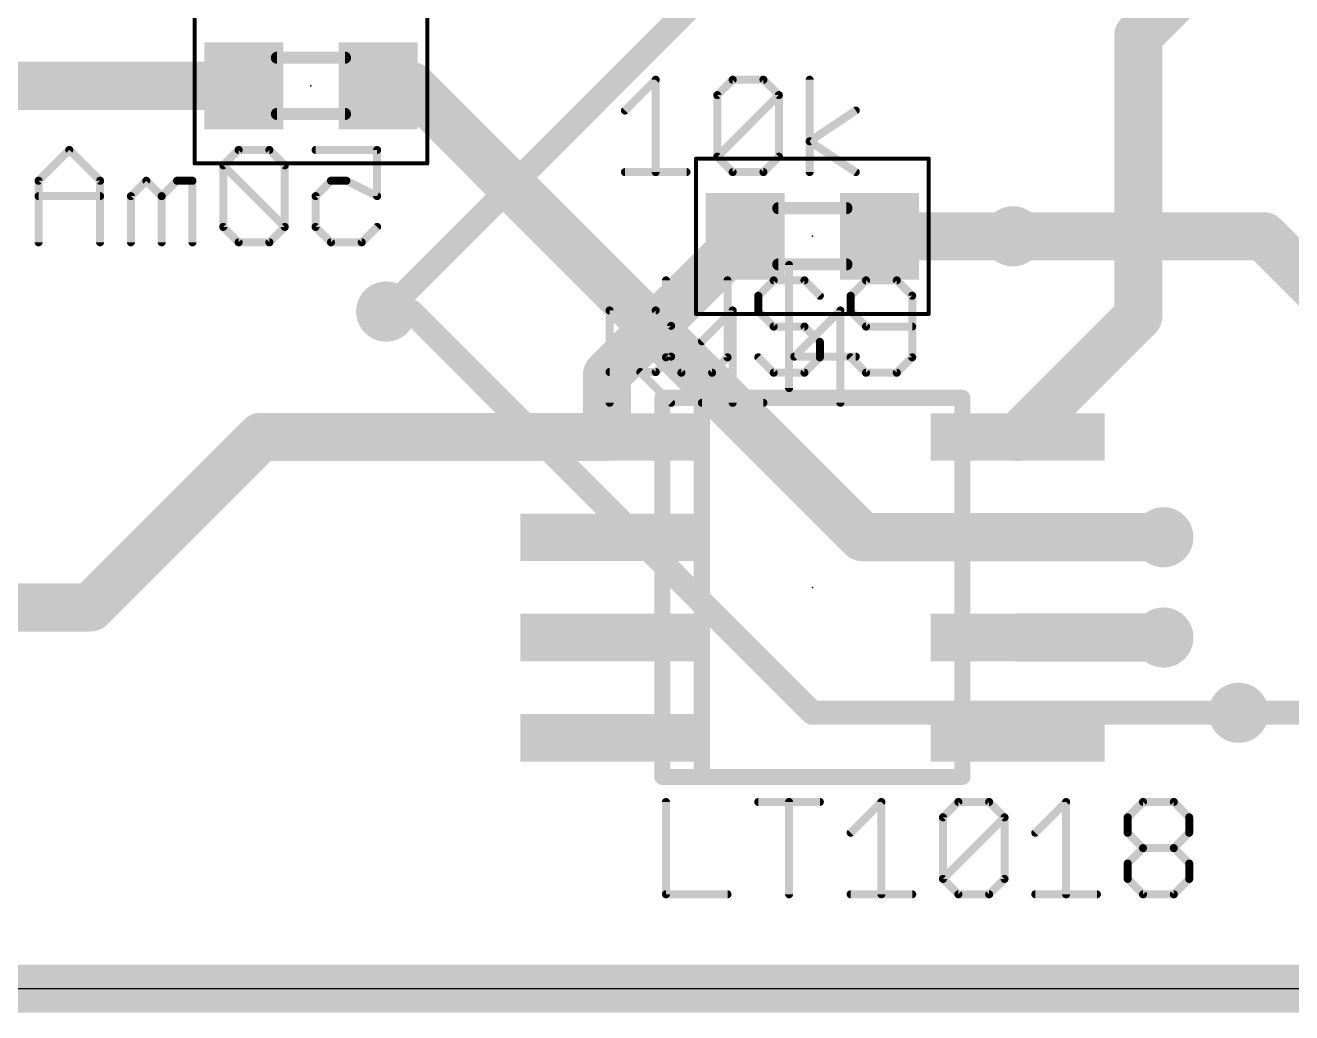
# Model space of a CAD drawing. Extents: x -0.3 to 57.5, y -11.6 to 53.6.
# Drawn here: x 15.43 to 31.47, y -0.3 to 12.2 of the extents above; entities that cross this region are included whole.
import ezdxf

# ---------------------------------------------------------------- set-up
doc = ezdxf.new("R2010")
doc.units = 0
for name, color, linetype in [('1', 14, 'CONTINUOUS'), ('16', 174, 'CONTINUOUS'), ('18', 94, 'CONTINUOUS'), ('20', 178, 'CONTINUOUS'), ('21', 251, 'CONTINUOUS'), ('23', 178, 'CONTINUOUS'), ('24', 178, 'CONTINUOUS'), ('25', 251, 'CONTINUOUS'), ('27', 251, 'CONTINUOUS'), ('28', 251, 'CONTINUOUS'), ('39', 14, 'CONTINUOUS'), ('40', 174, 'CONTINUOUS'), ('51', 251, 'CONTINUOUS'), ('52', 251, 'CONTINUOUS')]:
    doc.layers.add(name, color=color, linetype=linetype)

# ---------------------------------------------------------------- blocks, each defined once
blk = doc.blocks.new('RECT')
blk.add_solid([(-0.5, -0.5), (0.5, -0.5), (-0.5, 0.5), (0.5, 0.5)])
blk = doc.blocks.new('ROUNDV')
at = {"const_width": 0.5}
blk.add_lwpolyline([(0, -0.25, 1), (0, 0.25, 1), (0, -0.25)], format="xyb", dxfattribs=at)

msp = doc.modelspace()

# ---------------------------------------------------------------- linework, layer by layer
at = {"layer": '1'}
for points, const_width in [([(29.5275, 12.065), (31.115, 13.6525)], 0.6096), ([(25.0825, 13.6525), (20.0025, 8.5725)], 0.3048), ([(29.5275, 8.5125), (29.5275, 12.065)], 0.6096), ([(22.8, 7.775), (24.55, 9.525)], 0.6096), ([(26.25, 9.525), (27.94, 9.525)], 0.6096), ([(28, 6.985), (29.5275, 8.5125)], 0.6096), ([(22.8, 6.985), (22.8, 7.775)], 0.6096), ([(16.256, 4.826), (18.415, 6.985)], 0.6096), ([(18.415, 6.985), (22.8, 6.985)], 0.6096), ([(29.845, 5.715), (28, 5.715)], 0.6096), ([(12.7, 4.826), (16.256, 4.826)], 0.6096), ([(28, 4.445), (29.845, 4.445)], 0.6096), ([(30.7975, 3.4925), (31.9175, 3.4925)], 0.3048), ([(0, 0), (57.15, 0)], 0.4064)]:
    msp.add_lwpolyline(points, dxfattribs=dict(at, const_width=const_width))
for points, const_width in [([(29.6799, 12.065, 1), (29.3751, 12.065)], 0.3048), ([(29.4197, 12.1728, 1), (29.6353, 11.9572)], 0.3048), ([(24.6578, 9.4172, 1), (24.4422, 9.6328)], 0.3048), ([(26.25, 9.6774, 1), (26.25, 9.3726)], 0.3048), ([(27.94, 9.3726, 1), (27.94, 9.6774)], 0.3048), ([(19.9486, 8.6264, 1), (20.0564, 8.5186)], 0.1524), ([(29.3751, 8.5125, 1), (29.6799, 8.5125)], 0.3048), ([(29.6353, 8.4047, 1), (29.4197, 8.6203)], 0.3048), ([(22.6922, 7.8828, 1), (22.9078, 7.6672)], 0.3048), ([(22.9524, 7.775, 1), (22.6476, 7.775)], 0.3048), ([(18.415, 7.1374, 1), (18.415, 6.8326)], 0.3048), ([(18.5228, 6.8772, 1), (18.3072, 7.0928)], 0.3048), ([(22.8, 6.8326, 1), (22.8, 7.1374)], 0.3048), ([(27.8922, 7.0928, 1), (28.1078, 6.8772)], 0.3048), ([(22.6476, 6.985, 1), (22.9524, 6.985)], 0.3048), ([(28, 5.8674, 1), (28, 5.5626)], 0.3048), ([(29.845, 5.5626, 1), (29.845, 5.8674)], 0.3048), ([(16.1482, 4.9338, 1), (16.3638, 4.7182)], 0.3048), ([(16.256, 4.6736, 1), (16.256, 4.9784)], 0.3048), ([(28, 4.5974, 1), (28, 4.2926)], 0.3048), ([(29.845, 4.2926, 1), (29.845, 4.5974)], 0.3048), ([(30.7975, 3.5687, 1), (30.7975, 3.4163)], 0.1524)]:
    msp.add_lwpolyline(points, format="xyb", dxfattribs=dict(at, const_width=const_width))
at = {"layer": '16'}
for points, const_width in [([(18.2, 11.43), (11.79, 11.43)], 0.6096), ([(19.9, 11.43), (20.32, 11.43)], 0.6096), ([(20.32, 11.43), (26.035, 5.715)], 0.6096), ([(27.94, 9.525), (31.115, 9.525)], 0.6096), ([(31.115, 9.525), (34.29, 6.35)], 0.6096), ([(20.0025, 8.5725), (20.32, 8.5725)], 0.3048), ([(20.32, 8.5725), (25.4, 3.4925)], 0.3048), ([(26.035, 5.715), (29.845, 5.715)], 0.6096), ([(25.4, 3.4925), (30.7975, 3.4925)], 0.3048), ([(57.15, 0), (0, 0)], 0.6096)]:
    msp.add_lwpolyline(points, dxfattribs=dict(at, const_width=const_width))
for points, const_width in [([(18.2, 11.2776, 1), (18.2, 11.5824)], 0.3048), ([(19.9, 11.5824, 1), (19.9, 11.2776)], 0.3048), ([(20.4278, 11.5378, 1), (20.2122, 11.3222)], 0.3048), ([(20.32, 11.2776, 1), (20.32, 11.5824)], 0.3048), ([(27.94, 9.6774, 1), (27.94, 9.3726)], 0.3048), ([(31.2228, 9.6328, 1), (31.0072, 9.4172)], 0.3048), ([(31.115, 9.3726, 1), (31.115, 9.6774)], 0.3048), ([(20.0025, 8.6487, 1), (20.0025, 8.4963)], 0.1524), ([(20.3739, 8.6264, 1), (20.2661, 8.5186)], 0.1524), ([(20.32, 8.4963, 1), (20.32, 8.6487)], 0.1524), ([(26.035, 5.8674, 1), (26.035, 5.5626)], 0.3048), ([(25.9272, 5.6072, 1), (26.1428, 5.8228)], 0.3048), ([(29.845, 5.5626, 1), (29.845, 5.8674)], 0.3048), ([(25.4, 3.5687, 1), (25.4, 3.4163)], 0.1524), ([(25.3461, 3.4386, 1), (25.4539, 3.5464)], 0.1524), ([(30.7975, 3.4163, 1), (30.7975, 3.5687)], 0.1524)]:
    msp.add_lwpolyline(points, format="xyb", dxfattribs=dict(at, const_width=const_width))
at = {"layer": '20'}
msp.add_line((0, 0), (56.82, 0), dxfattribs=at)
at = {"layer": '21', "const_width": 0.2032}
for points in [[(23.5, 2.68), (23.5, 7.48)], [(23.5, 7.48), (24, 7.48)], [(24, 7.48), (27.3, 7.48)], [(24, 2.68), (24, 7.48)], [(27.3, 7.48), (27.3, 2.68)], [(24, 2.68), (23.5, 2.68)], [(27.3, 2.68), (24, 2.68)]]:
    msp.add_lwpolyline(points, dxfattribs=at)
at = {"layer": '21', "const_width": 0.1016}
for points in [[(23.5508, 7.48, 1), (23.4492, 7.48)], [(23.5, 7.5308, 1), (23.5, 7.4292)], [(24, 7.5308, 1), (24, 7.4292)], [(24.0508, 7.48, 1), (23.9492, 7.48)], [(24, 7.4292, 1), (24, 7.5308)], [(27.3508, 7.48, 1), (27.2492, 7.48)], [(27.3, 7.4292, 1), (27.3, 7.5308)], [(23.5, 2.7308, 1), (23.5, 2.6292)], [(23.4492, 2.68, 1), (23.5508, 2.68)], [(24, 2.7308, 1), (24, 2.6292)], [(23.9492, 2.68, 1), (24.0508, 2.68)], [(24, 2.6292, 1), (24, 2.7308)], [(27.2492, 2.68, 1), (27.3508, 2.68)], [(27.3, 2.6292, 1), (27.3, 2.7308)]]:
    msp.add_lwpolyline(points, format="xyb", dxfattribs=at)
at = {"layer": '23'}
for p in [(25.4, 9.525), (25.4, 5.08)]:
    msp.add_point(p, dxfattribs=at)
at = {"layer": '24'}
msp.add_point((19.05, 11.43), dxfattribs=at)
at = {"layer": '25', "const_width": 0.1016}
for points in [[(25.105, 9.1621), (25.105, 7.6029)], [(23.5458, 8.9672), (23.5458, 7.9927)], [(24.3254, 7.9927), (24.3254, 8.9672)], [(24.7152, 8.7723), (24.9101, 8.9672)], [(24.9101, 8.9672), (25.2999, 8.9672)], [(25.2999, 8.9672), (25.4948, 8.7723)], [(26.0795, 8.9672), (25.8846, 8.7723)], [(26.4693, 8.9672), (26.0795, 8.9672)], [(26.6642, 8.7723), (26.4693, 8.9672)], [(24.7152, 8.5774), (24.7152, 8.7723)], [(25.8846, 8.7723), (25.8846, 8.5774)], [(26.6642, 7.9927), (26.6642, 8.7723)], [(22.8316, 7.4168), (22.8316, 8.5862)], [(22.8316, 8.5862), (23.4163, 8.5862)], [(23.4163, 8.5862), (23.6112, 8.3913)], [(24.001, 8.1964), (24.3908, 8.5862)], [(24.3908, 8.5862), (24.3908, 7.4168)], [(24.9101, 8.3825), (24.7152, 8.5774)], [(25.7551, 8.5862), (25.1704, 8.0015)], [(25.7551, 7.4168), (25.7551, 8.5862)], [(25.8846, 8.5774), (26.0795, 8.3825)], [(23.6112, 8.3913), (23.6112, 8.0015)], [(25.2999, 8.3825), (24.9101, 8.3825)], [(25.4948, 8.1876), (25.2999, 8.3825)], [(26.0795, 8.3825), (26.6642, 8.3825)], [(25.4948, 7.9927), (25.4948, 8.1876)], [(23.6112, 8.0015), (23.4163, 7.8066)], [(23.5458, 7.9927), (23.7407, 7.7978)], [(24.1305, 7.7978), (24.3254, 7.9927)], [(24.7152, 7.9927), (24.9101, 7.7978)], [(25.1704, 8.0015), (25.95, 8.0015)], [(25.2999, 7.7978), (25.4948, 7.9927)], [(25.8846, 7.9927), (26.0795, 7.7978)], [(26.4693, 7.7978), (26.6642, 7.9927)], [(23.4163, 7.8066), (22.8316, 7.8066)], [(23.2214, 7.8066), (23.6112, 7.4168)], [(23.7407, 7.7978), (24.1305, 7.7978)], [(24.9101, 7.7978), (25.2999, 7.7978)], [(26.0795, 7.7978), (26.4693, 7.7978)], [(24.001, 7.4168), (24.7806, 7.4168)]]:
    msp.add_lwpolyline(points, dxfattribs=at)
at = {"layer": '25', "const_width": 0.0508}
for points in [[(25.1304, 9.1621, 1), (25.0796, 9.1621)], [(23.5712, 8.9672, 1), (23.5204, 8.9672)], [(24.3508, 8.9672, 1), (24.3, 8.9672)], [(24.9101, 8.9926, 1), (24.9101, 8.9418)], [(24.9281, 8.9492, 1), (24.8921, 8.9852)], [(25.3179, 8.9852, 1), (25.2819, 8.9492)], [(25.2999, 8.9418, 1), (25.2999, 8.9926)], [(26.0795, 8.9926, 1), (26.0795, 8.9418)], [(26.0975, 8.9492, 1), (26.0615, 8.9852)], [(26.4873, 8.9852, 1), (26.4513, 8.9492)], [(26.4693, 8.9418, 1), (26.4693, 8.9926)], [(24.7406, 8.7723, 1), (24.6898, 8.7723)], [(25.91, 8.7723, 1), (25.8592, 8.7723)], [(26.6896, 8.7723, 1), (26.6388, 8.7723)], [(24.6972, 8.7903, 1), (24.7332, 8.7543)], [(25.4768, 8.7543, 1), (25.5128, 8.7903)], [(25.8666, 8.7903, 1), (25.9026, 8.7543)], [(26.6462, 8.7543, 1), (26.6822, 8.7903)], [(22.857, 8.5862, 1), (22.8062, 8.5862)], [(22.8316, 8.6116, 1), (22.8316, 8.5608)], [(23.4343, 8.6042, 1), (23.3983, 8.5682)], [(23.4163, 8.5608, 1), (23.4163, 8.6116)], [(24.4162, 8.5862, 1), (24.3654, 8.5862)], [(24.4088, 8.5682, 1), (24.3728, 8.6042)], [(24.7332, 8.5954, 1), (24.6972, 8.5594)], [(24.6898, 8.5774, 1), (24.7406, 8.5774)], [(25.7805, 8.5862, 1), (25.7297, 8.5862)], [(25.7731, 8.5682, 1), (25.7371, 8.6042)], [(25.9026, 8.5954, 1), (25.8666, 8.5594)], [(25.8592, 8.5774, 1), (25.91, 8.5774)], [(23.6366, 8.3913, 1), (23.5858, 8.3913)], [(23.5932, 8.3733, 1), (23.6292, 8.4093)], [(24.9101, 8.4079, 1), (24.9101, 8.3571)], [(24.8921, 8.3645, 1), (24.9281, 8.4005)], [(25.3179, 8.4005, 1), (25.2819, 8.3645)], [(25.2999, 8.3571, 1), (25.2999, 8.4079)], [(26.0795, 8.4079, 1), (26.0795, 8.3571)], [(26.0615, 8.3645, 1), (26.0975, 8.4005)], [(26.6642, 8.3571, 1), (26.6642, 8.4079)], [(23.983, 8.2144, 1), (24.019, 8.1784)], [(25.5202, 8.1876, 1), (25.4694, 8.1876)], [(25.4768, 8.1696, 1), (25.5128, 8.2056)], [(23.5638, 8.0107, 1), (23.5278, 7.9747)], [(23.5858, 8.0015, 1), (23.6366, 8.0015)], [(23.6292, 7.9835, 1), (23.5932, 8.0195)], [(24.3434, 7.9747, 1), (24.3074, 8.0107)], [(24.7332, 8.0107, 1), (24.6972, 7.9747)], [(25.1524, 8.0195, 1), (25.1884, 7.9835)], [(25.1704, 8.0269, 1), (25.1704, 7.9761)], [(25.5128, 7.9747, 1), (25.4768, 8.0107)], [(25.9026, 8.0107, 1), (25.8666, 7.9747)], [(25.95, 7.9761, 1), (25.95, 8.0269)], [(26.6822, 7.9747, 1), (26.6462, 8.0107)], [(23.5204, 7.9927, 1), (23.5712, 7.9927)], [(24.3, 7.9927, 1), (24.3508, 7.9927)], [(25.4694, 7.9927, 1), (25.5202, 7.9927)], [(26.6388, 7.9927, 1), (26.6896, 7.9927)], [(22.8316, 7.832, 1), (22.8316, 7.7812)], [(23.2394, 7.8246, 1), (23.2034, 7.7886)], [(23.3983, 7.8246, 1), (23.4343, 7.7886)], [(23.4163, 7.7812, 1), (23.4163, 7.832)], [(23.7407, 7.8232, 1), (23.7407, 7.7724)], [(23.7227, 7.7798, 1), (23.7587, 7.8158)], [(24.1125, 7.8158, 1), (24.1485, 7.7798)], [(24.1305, 7.7724, 1), (24.1305, 7.8232)], [(24.9101, 7.8232, 1), (24.9101, 7.7724)], [(24.8921, 7.7798, 1), (24.9281, 7.8158)], [(25.2819, 7.8158, 1), (25.3179, 7.7798)], [(25.2999, 7.7724, 1), (25.2999, 7.8232)], [(26.0795, 7.8232, 1), (26.0795, 7.7724)], [(26.0615, 7.7798, 1), (26.0975, 7.8158)], [(26.4513, 7.8158, 1), (26.4873, 7.7798)], [(26.4693, 7.7724, 1), (26.4693, 7.8232)], [(25.0796, 7.6029, 1), (25.1304, 7.6029)], [(22.8062, 7.4168, 1), (22.857, 7.4168)], [(23.5932, 7.3988, 1), (23.6292, 7.4348)], [(24.001, 7.4422, 1), (24.001, 7.3914)], [(24.3654, 7.4168, 1), (24.4162, 7.4168)], [(24.7806, 7.3914, 1), (24.7806, 7.4422)], [(25.7297, 7.4168, 1), (25.7805, 7.4168)]]:
    msp.add_lwpolyline(points, format="xyb", dxfattribs=at)
at = {"layer": '27', "const_width": 0.1016}
for points in [[(23.0265, 11.1174), (23.4163, 11.5072)], [(23.4163, 11.5072), (23.4163, 10.3378)], [(24.1959, 11.3123), (24.3908, 11.5072)], [(24.3908, 11.5072), (24.7806, 11.5072)], [(24.7806, 11.5072), (24.9755, 11.3123)], [(25.3653, 10.3378), (25.3653, 11.5072)], [(24.1959, 10.5327), (24.1959, 11.3123)], [(24.1959, 10.5327), (24.9755, 11.3123)], [(24.9755, 11.3123), (24.9755, 10.5327)], [(25.3653, 10.7276), (25.95, 11.1174)], [(25.95, 10.3378), (25.3653, 10.7276)], [(24.3908, 10.3378), (24.1959, 10.5327)], [(24.9755, 10.5327), (24.7806, 10.3378)], [(23.0265, 10.3378), (23.8061, 10.3378)], [(24.7806, 10.3378), (24.3908, 10.3378)], [(23.5458, 2.3632), (23.5458, 1.1938)], [(24.7152, 2.3632), (25.4948, 2.3632)], [(25.105, 1.1938), (25.105, 2.3632)], [(25.8846, 1.9734), (26.2744, 2.3632)], [(26.2744, 2.3632), (26.2744, 1.1938)], [(27.054, 2.1683), (27.2489, 2.3632)], [(27.2489, 2.3632), (27.6387, 2.3632)], [(27.6387, 2.3632), (27.8336, 2.1683)], [(28.2234, 1.9734), (28.6132, 2.3632)], [(28.6132, 2.3632), (28.6132, 1.1938)], [(29.3928, 2.1683), (29.5877, 2.3632)], [(29.5877, 2.3632), (29.9775, 2.3632)], [(29.9775, 2.3632), (30.1724, 2.1683)], [(27.054, 1.3887), (27.054, 2.1683)], [(27.054, 1.3887), (27.8336, 2.1683)], [(27.8336, 2.1683), (27.8336, 1.3887)], [(29.3928, 1.9734), (29.3928, 2.1683)], [(30.1724, 2.1683), (30.1724, 1.9734)], [(29.5877, 1.7785), (29.3928, 1.9734)], [(30.1724, 1.9734), (29.9775, 1.7785)], [(29.3928, 1.5836), (29.5877, 1.7785)], [(29.5877, 1.7785), (29.9775, 1.7785)], [(29.9775, 1.7785), (30.1724, 1.5836)], [(29.3928, 1.3887), (29.3928, 1.5836)], [(30.1724, 1.5836), (30.1724, 1.3887)], [(27.2489, 1.1938), (27.054, 1.3887)], [(27.8336, 1.3887), (27.6387, 1.1938)], [(29.5877, 1.1938), (29.3928, 1.3887)], [(30.1724, 1.3887), (29.9775, 1.1938)], [(23.5458, 1.1938), (24.3254, 1.1938)], [(25.8846, 1.1938), (26.6642, 1.1938)], [(27.6387, 1.1938), (27.2489, 1.1938)], [(28.2234, 1.1938), (29.003, 1.1938)], [(29.9775, 1.1938), (29.5877, 1.1938)]]:
    msp.add_lwpolyline(points, dxfattribs=at)
at = {"layer": '27', "const_width": 0.0508}
for points in [[(23.4417, 11.5072, 1), (23.3909, 11.5072)], [(23.4343, 11.4892, 1), (23.3983, 11.5252)], [(24.3908, 11.5326, 1), (24.3908, 11.4818)], [(24.4088, 11.4892, 1), (24.3728, 11.5252)], [(24.7986, 11.5252, 1), (24.7626, 11.4892)], [(24.7806, 11.4818, 1), (24.7806, 11.5326)], [(25.3907, 11.5072, 1), (25.3399, 11.5072)], [(24.1779, 11.3303, 1), (24.2139, 11.2943)], [(24.2213, 11.3123, 1), (24.1705, 11.3123)], [(25.0009, 11.3123, 1), (24.9501, 11.3123)], [(24.9935, 11.2943, 1), (24.9575, 11.3303)], [(24.9575, 11.2943, 1), (24.9935, 11.3303)], [(23.0085, 11.1354, 1), (23.0445, 11.0994)], [(25.9641, 11.0963, 1), (25.9359, 11.1385)], [(25.3794, 10.7487, 1), (25.3512, 10.7065)], [(25.3512, 10.7487, 1), (25.3794, 10.7065)], [(24.2139, 10.5507, 1), (24.1779, 10.5147)], [(24.1779, 10.5507, 1), (24.2139, 10.5147)], [(24.1705, 10.5327, 1), (24.2213, 10.5327)], [(24.9501, 10.5327, 1), (25.0009, 10.5327)], [(24.9935, 10.5147, 1), (24.9575, 10.5507)], [(23.0265, 10.3632, 1), (23.0265, 10.3124)], [(23.3909, 10.3378, 1), (23.4417, 10.3378)], [(23.8061, 10.3124, 1), (23.8061, 10.3632)], [(24.3908, 10.3632, 1), (24.3908, 10.3124)], [(24.3728, 10.3198, 1), (24.4088, 10.3558)], [(24.7626, 10.3558, 1), (24.7986, 10.3198)], [(24.7806, 10.3124, 1), (24.7806, 10.3632)], [(25.3399, 10.3378, 1), (25.3907, 10.3378)], [(25.9359, 10.3167, 1), (25.9641, 10.3589)], [(23.5712, 2.3632, 1), (23.5204, 2.3632)], [(24.7152, 2.3886, 1), (24.7152, 2.3378)], [(25.1304, 2.3632, 1), (25.0796, 2.3632)], [(25.4948, 2.3378, 1), (25.4948, 2.3886)], [(26.2998, 2.3632, 1), (26.249, 2.3632)], [(26.2924, 2.3452, 1), (26.2564, 2.3812)], [(27.2489, 2.3886, 1), (27.2489, 2.3378)], [(27.2668, 2.3452, 1), (27.2309, 2.3812)], [(27.6566, 2.3812, 1), (27.6207, 2.3452)], [(27.6387, 2.3378, 1), (27.6387, 2.3886)], [(28.6386, 2.3632, 1), (28.5878, 2.3632)], [(28.6311, 2.3452, 1), (28.5952, 2.3812)], [(29.5877, 2.3886, 1), (29.5877, 2.3378)], [(29.6056, 2.3452, 1), (29.5697, 2.3812)], [(29.9954, 2.3812, 1), (29.9595, 2.3452)], [(29.9775, 2.3378, 1), (29.9775, 2.3886)], [(27.036, 2.1863, 1), (27.072, 2.1503)], [(27.0794, 2.1683, 1), (27.0286, 2.1683)], [(27.859, 2.1683, 1), (27.8082, 2.1683)], [(27.8515, 2.1503, 1), (27.8156, 2.1863)], [(27.8156, 2.1503, 1), (27.8515, 2.1863)], [(29.3748, 2.1863, 1), (29.4107, 2.1503)], [(29.4182, 2.1683, 1), (29.3674, 2.1683)], [(30.1978, 2.1683, 1), (30.147, 2.1683)], [(30.1544, 2.1503, 1), (30.1903, 2.1863)], [(25.8666, 1.9914, 1), (25.9026, 1.9554)], [(28.2054, 1.9914, 1), (28.2413, 1.9554)], [(29.4107, 1.9914, 1), (29.3748, 1.9554)], [(29.3674, 1.9734, 1), (29.4182, 1.9734)], [(30.147, 1.9734, 1), (30.1978, 1.9734)], [(30.1903, 1.9554, 1), (30.1544, 1.9914)], [(29.5877, 1.8039, 1), (29.5877, 1.7531)], [(29.6056, 1.7605, 1), (29.5697, 1.7965)], [(29.5697, 1.7605, 1), (29.6056, 1.7965)], [(29.9954, 1.7965, 1), (29.9595, 1.7605)], [(29.9595, 1.7965, 1), (29.9954, 1.7605)], [(29.9775, 1.7531, 1), (29.9775, 1.8039)], [(29.3748, 1.6016, 1), (29.4107, 1.5656)], [(29.4182, 1.5836, 1), (29.3674, 1.5836)], [(30.1978, 1.5836, 1), (30.147, 1.5836)], [(30.1544, 1.5656, 1), (30.1903, 1.6016)], [(27.072, 1.4067, 1), (27.036, 1.3707)], [(27.036, 1.4067, 1), (27.072, 1.3707)], [(27.0286, 1.3887, 1), (27.0794, 1.3887)], [(27.8082, 1.3887, 1), (27.859, 1.3887)], [(27.8515, 1.3707, 1), (27.8156, 1.4067)], [(29.4107, 1.4067, 1), (29.3748, 1.3707)], [(29.3674, 1.3887, 1), (29.4182, 1.3887)], [(30.147, 1.3887, 1), (30.1978, 1.3887)], [(30.1903, 1.3707, 1), (30.1544, 1.4067)], [(23.5458, 1.2192, 1), (23.5458, 1.1684)], [(23.5204, 1.1938, 1), (23.5712, 1.1938)], [(24.3254, 1.1684, 1), (24.3254, 1.2192)], [(25.0796, 1.1938, 1), (25.1304, 1.1938)], [(25.8846, 1.2192, 1), (25.8846, 1.1684)], [(26.249, 1.1938, 1), (26.2998, 1.1938)], [(26.6642, 1.1684, 1), (26.6642, 1.2192)], [(27.2489, 1.2192, 1), (27.2489, 1.1684)], [(27.2309, 1.1758, 1), (27.2668, 1.2118)], [(27.6207, 1.2118, 1), (27.6566, 1.1758)], [(27.6387, 1.1684, 1), (27.6387, 1.2192)], [(28.2234, 1.2192, 1), (28.2234, 1.1684)], [(28.5878, 1.1938, 1), (28.6386, 1.1938)], [(29.003, 1.1684, 1), (29.003, 1.2192)], [(29.5877, 1.2192, 1), (29.5877, 1.1684)], [(29.5697, 1.1758, 1), (29.6056, 1.2118)], [(29.9595, 1.2118, 1), (29.9954, 1.1758)], [(29.9775, 1.1684, 1), (29.9775, 1.2192)]]:
    msp.add_lwpolyline(points, format="xyb", dxfattribs=at)
at = {"layer": '28', "const_width": 0.1016}
for points in [[(15.9902, 10.6182), (15.6004, 10.2284)], [(16.38, 10.2284), (15.9902, 10.6182)], [(18.1341, 10.6182), (17.9392, 10.4233)], [(18.5239, 10.6182), (18.1341, 10.6182)], [(18.7188, 10.4233), (18.5239, 10.6182)], [(19.1086, 10.6182), (19.8882, 10.6182)], [(19.8882, 10.6182), (19.8882, 10.0335)], [(17.9392, 10.4233), (17.9392, 9.6437)], [(18.7188, 9.6437), (17.9392, 10.4233)], [(18.7188, 9.6437), (18.7188, 10.4233)], [(15.6004, 10.2284), (15.6004, 9.4488)], [(16.38, 9.4488), (16.38, 10.2284)], [(16.9647, 10.2284), (16.7698, 10.0335)], [(17.1596, 10.0335), (16.9647, 10.2284)], [(17.3545, 10.2284), (17.1596, 10.0335)], [(17.5494, 10.2284), (17.3545, 10.2284)], [(17.5494, 9.4488), (17.5494, 10.2284)], [(19.3035, 10.2284), (19.1086, 10.0335)], [(19.4984, 10.2284), (19.3035, 10.2284)], [(19.8882, 10.0335), (19.4984, 10.2284)], [(16.38, 10.0335), (15.6004, 10.0335)], [(16.7698, 10.0335), (16.7698, 9.4488)], [(17.1596, 10.0335), (17.1596, 9.4488)], [(19.1086, 10.0335), (19.1086, 9.6437)], [(17.9392, 9.6437), (18.1341, 9.4488)], [(18.5239, 9.4488), (18.7188, 9.6437)], [(19.1086, 9.6437), (19.3035, 9.4488)], [(19.6933, 9.4488), (19.8882, 9.6437)], [(18.1341, 9.4488), (18.5239, 9.4488)], [(19.3035, 9.4488), (19.6933, 9.4488)]]:
    msp.add_lwpolyline(points, dxfattribs=at)
at = {"layer": '28', "const_width": 0.0508}
for points in [[(16.0082, 10.6362, 1), (15.9723, 10.6002)], [(16.0082, 10.6002, 1), (15.9723, 10.6362)], [(18.1341, 10.6436, 1), (18.1341, 10.5928)], [(18.1521, 10.6002, 1), (18.1161, 10.6362)], [(18.5419, 10.6362, 1), (18.5059, 10.6002)], [(18.5239, 10.5928, 1), (18.5239, 10.6436)], [(19.1086, 10.6436, 1), (19.1086, 10.5928)], [(19.9136, 10.6182, 1), (19.8628, 10.6182)], [(19.8882, 10.5928, 1), (19.8882, 10.6436)], [(17.9572, 10.4413, 1), (17.9212, 10.4053)], [(17.9212, 10.4413, 1), (17.9572, 10.4053)], [(17.9646, 10.4233, 1), (17.9138, 10.4233)], [(18.7442, 10.4233, 1), (18.6934, 10.4233)], [(18.7008, 10.4053, 1), (18.7368, 10.4413)], [(15.6258, 10.2284, 1), (15.575, 10.2284)], [(15.5825, 10.2464, 1), (15.6184, 10.2104)], [(16.4054, 10.2284, 1), (16.3546, 10.2284)], [(16.362, 10.2104, 1), (16.398, 10.2464)], [(16.9827, 10.2464, 1), (16.9467, 10.2104)], [(16.9827, 10.2104, 1), (16.9467, 10.2464)], [(17.3545, 10.2538, 1), (17.3545, 10.203)], [(17.3725, 10.2104, 1), (17.3365, 10.2464)], [(17.5748, 10.2284, 1), (17.524, 10.2284)], [(17.5494, 10.203, 1), (17.5494, 10.2538)], [(19.3035, 10.2538, 1), (19.3035, 10.203)], [(19.3215, 10.2104, 1), (19.2855, 10.2464)], [(19.5098, 10.2511, 1), (19.487, 10.2057)], [(19.4984, 10.203, 1), (19.4984, 10.2538)], [(15.6004, 10.0589, 1), (15.6004, 10.0081)], [(16.38, 10.0081, 1), (16.38, 10.0589)], [(16.7518, 10.0515, 1), (16.7878, 10.0155)], [(16.7952, 10.0335, 1), (16.7444, 10.0335)], [(17.1416, 10.0515, 1), (17.1776, 10.0155)], [(17.185, 10.0335, 1), (17.1342, 10.0335)], [(17.1416, 10.0155, 1), (17.1776, 10.0515)], [(19.0906, 10.0515, 1), (19.1266, 10.0155)], [(19.134, 10.0335, 1), (19.0832, 10.0335)], [(19.8628, 10.0335, 1), (19.9136, 10.0335)], [(19.8768, 10.0108, 1), (19.8996, 10.0562)], [(17.9572, 9.6617, 1), (17.9212, 9.6257)], [(17.9138, 9.6437, 1), (17.9646, 9.6437)], [(18.6934, 9.6437, 1), (18.7442, 9.6437)], [(18.7368, 9.6257, 1), (18.7008, 9.6617)], [(18.7008, 9.6257, 1), (18.7368, 9.6617)], [(19.1266, 9.6617, 1), (19.0906, 9.6257)], [(19.0832, 9.6437, 1), (19.134, 9.6437)], [(19.9062, 9.6257, 1), (19.8702, 9.6617)], [(15.575, 9.4488, 1), (15.6258, 9.4488)], [(16.3546, 9.4488, 1), (16.4054, 9.4488)], [(16.7444, 9.4488, 1), (16.7952, 9.4488)], [(17.1342, 9.4488, 1), (17.185, 9.4488)], [(17.524, 9.4488, 1), (17.5748, 9.4488)], [(18.1341, 9.4742, 1), (18.1341, 9.4234)], [(18.1161, 9.4308, 1), (18.1521, 9.4668)], [(18.5059, 9.4668, 1), (18.5419, 9.4308)], [(18.5239, 9.4234, 1), (18.5239, 9.4742)], [(19.3035, 9.4742, 1), (19.3035, 9.4234)], [(19.2855, 9.4308, 1), (19.3215, 9.4668)], [(19.6753, 9.4668, 1), (19.7113, 9.4308)], [(19.6933, 9.4234, 1), (19.6933, 9.4742)]]:
    msp.add_lwpolyline(points, format="xyb", dxfattribs=at)
at = {"layer": '39', "const_width": 0.0508}
for points in [[(23.927, 8.542), (23.927, 10.508)], [(23.927, 10.508), (26.873, 10.508)], [(26.873, 10.508), (26.873, 8.542)], [(26.873, 8.542), (23.927, 8.542)]]:
    msp.add_lwpolyline(points, dxfattribs=at)
at = {"layer": '39', "const_width": 0.0254}
for points in [[(23.9397, 10.508, 1), (23.9143, 10.508)], [(23.927, 10.5207, 1), (23.927, 10.4953)], [(26.8857, 10.508, 1), (26.8603, 10.508)], [(26.873, 10.4953, 1), (26.873, 10.5207)], [(23.927, 8.5547, 1), (23.927, 8.5293)], [(23.9143, 8.542, 1), (23.9397, 8.542)], [(26.8603, 8.542, 1), (26.8857, 8.542)], [(26.873, 8.5293, 1), (26.873, 8.5547)]]:
    msp.add_lwpolyline(points, format="xyb", dxfattribs=at)
at = {"layer": '40', "const_width": 0.0508}
for points in [[(17.577, 12.413), (17.577, 10.447)], [(20.523, 10.447), (20.523, 12.413)], [(17.577, 10.447), (20.523, 10.447)]]:
    msp.add_lwpolyline(points, dxfattribs=at)
at = {"layer": '40', "const_width": 0.0254}
for points in [[(17.577, 10.4597, 1), (17.577, 10.4343)], [(17.5643, 10.447, 1), (17.5897, 10.447)], [(20.5103, 10.447, 1), (20.5357, 10.447)], [(20.523, 10.4343, 1), (20.523, 10.4597)]]:
    msp.add_lwpolyline(points, format="xyb", dxfattribs=at)
at = {"layer": '51', "const_width": 0.1524}
for points in [[(25.832, 9.881), (24.968, 9.881)], [(24.968, 9.169), (25.832, 9.169)]]:
    msp.add_lwpolyline(points, dxfattribs=at)
at = {"layer": '51', "const_width": 0.0762}
for points in [[(24.968, 9.9191, 1), (24.968, 9.8429)], [(25.832, 9.8429, 1), (25.832, 9.9191)], [(24.968, 9.2071, 1), (24.968, 9.1309)], [(25.832, 9.1309, 1), (25.832, 9.2071)]]:
    msp.add_lwpolyline(points, format="xyb", dxfattribs=at)
at = {"layer": '52', "const_width": 0.1524}
for points in [[(18.618, 11.786), (19.482, 11.786)], [(19.482, 11.074), (18.618, 11.074)]]:
    msp.add_lwpolyline(points, dxfattribs=at)
at = {"layer": '52', "const_width": 0.0762}
for points in [[(18.618, 11.8241, 1), (18.618, 11.7479)], [(19.482, 11.7479, 1), (19.482, 11.8241)], [(18.618, 11.1121, 1), (18.618, 11.0359)], [(19.482, 11.0359, 1), (19.482, 11.1121)]]:
    msp.add_lwpolyline(points, format="xyb", dxfattribs=at)

# ---------------------------------------------------------------- block references
at = {"layer": '1', "yscale": 1.1, "rotation": 180}
for p in [(24.55, 9.525), (26.25, 9.525)]:
    msp.add_blockref('RECT', p, dxfattribs=at)
at = {"layer": '1', "xscale": 0.6, "yscale": 2.2, "rotation": 270}
for p in [(22.8, 6.985), (28, 6.985), (22.8, 5.715), (28, 5.715), (22.8, 4.445), (28, 4.445), (22.8, 3.175), (28, 3.175)]:
    msp.add_blockref('RECT', p, dxfattribs=at)
at = {"layer": '16', "yscale": 1.1, "rotation": 180}
for p in [(18.2, 11.43), (19.9, 11.43)]:
    msp.add_blockref('RECT', p, dxfattribs=at)
at = {"layer": '18', "xscale": 0.762, "yscale": 0.762}
for p in [(27.94, 9.525), (27.94, 9.525), (20.0025, 8.5725), (20.0025, 8.5725), (29.845, 5.715), (29.845, 5.715), (29.845, 4.445), (29.845, 4.445), (30.7975, 3.4925), (30.7975, 3.4925)]:
    msp.add_blockref('ROUNDV', p, dxfattribs=at)
at = {"layer": '51'}
for p, xscale, yscale, rotation in [((24.765, 9.525), 0.4064, 0.8636, 180), ((26.035, 9.525), 0.4064, 0.8636, 180), ((22.85, 6.985), 0.49, 1.1, 270), ((27.95, 6.985), 0.49, 1.1, 270), ((22.85, 5.715), 0.49, 1.1, 270), ((27.95, 5.715), 0.49, 1.1, 270), ((22.85, 4.445), 0.49, 1.1, 270), ((27.95, 4.445), 0.49, 1.1, 270), ((22.85, 3.175), 0.49, 1.1, 270), ((27.95, 3.175), 0.49, 1.1, 270)]:
    msp.add_blockref('RECT', p, dxfattribs=dict(at, xscale=xscale, yscale=yscale, rotation=rotation))
at = {"layer": '52', "xscale": 0.4064, "yscale": 0.8636, "rotation": 180}
for p in [(18.415, 11.43), (19.685, 11.43)]:
    msp.add_blockref('RECT', p, dxfattribs=at)

doc.saveas('drawing.dxf')
